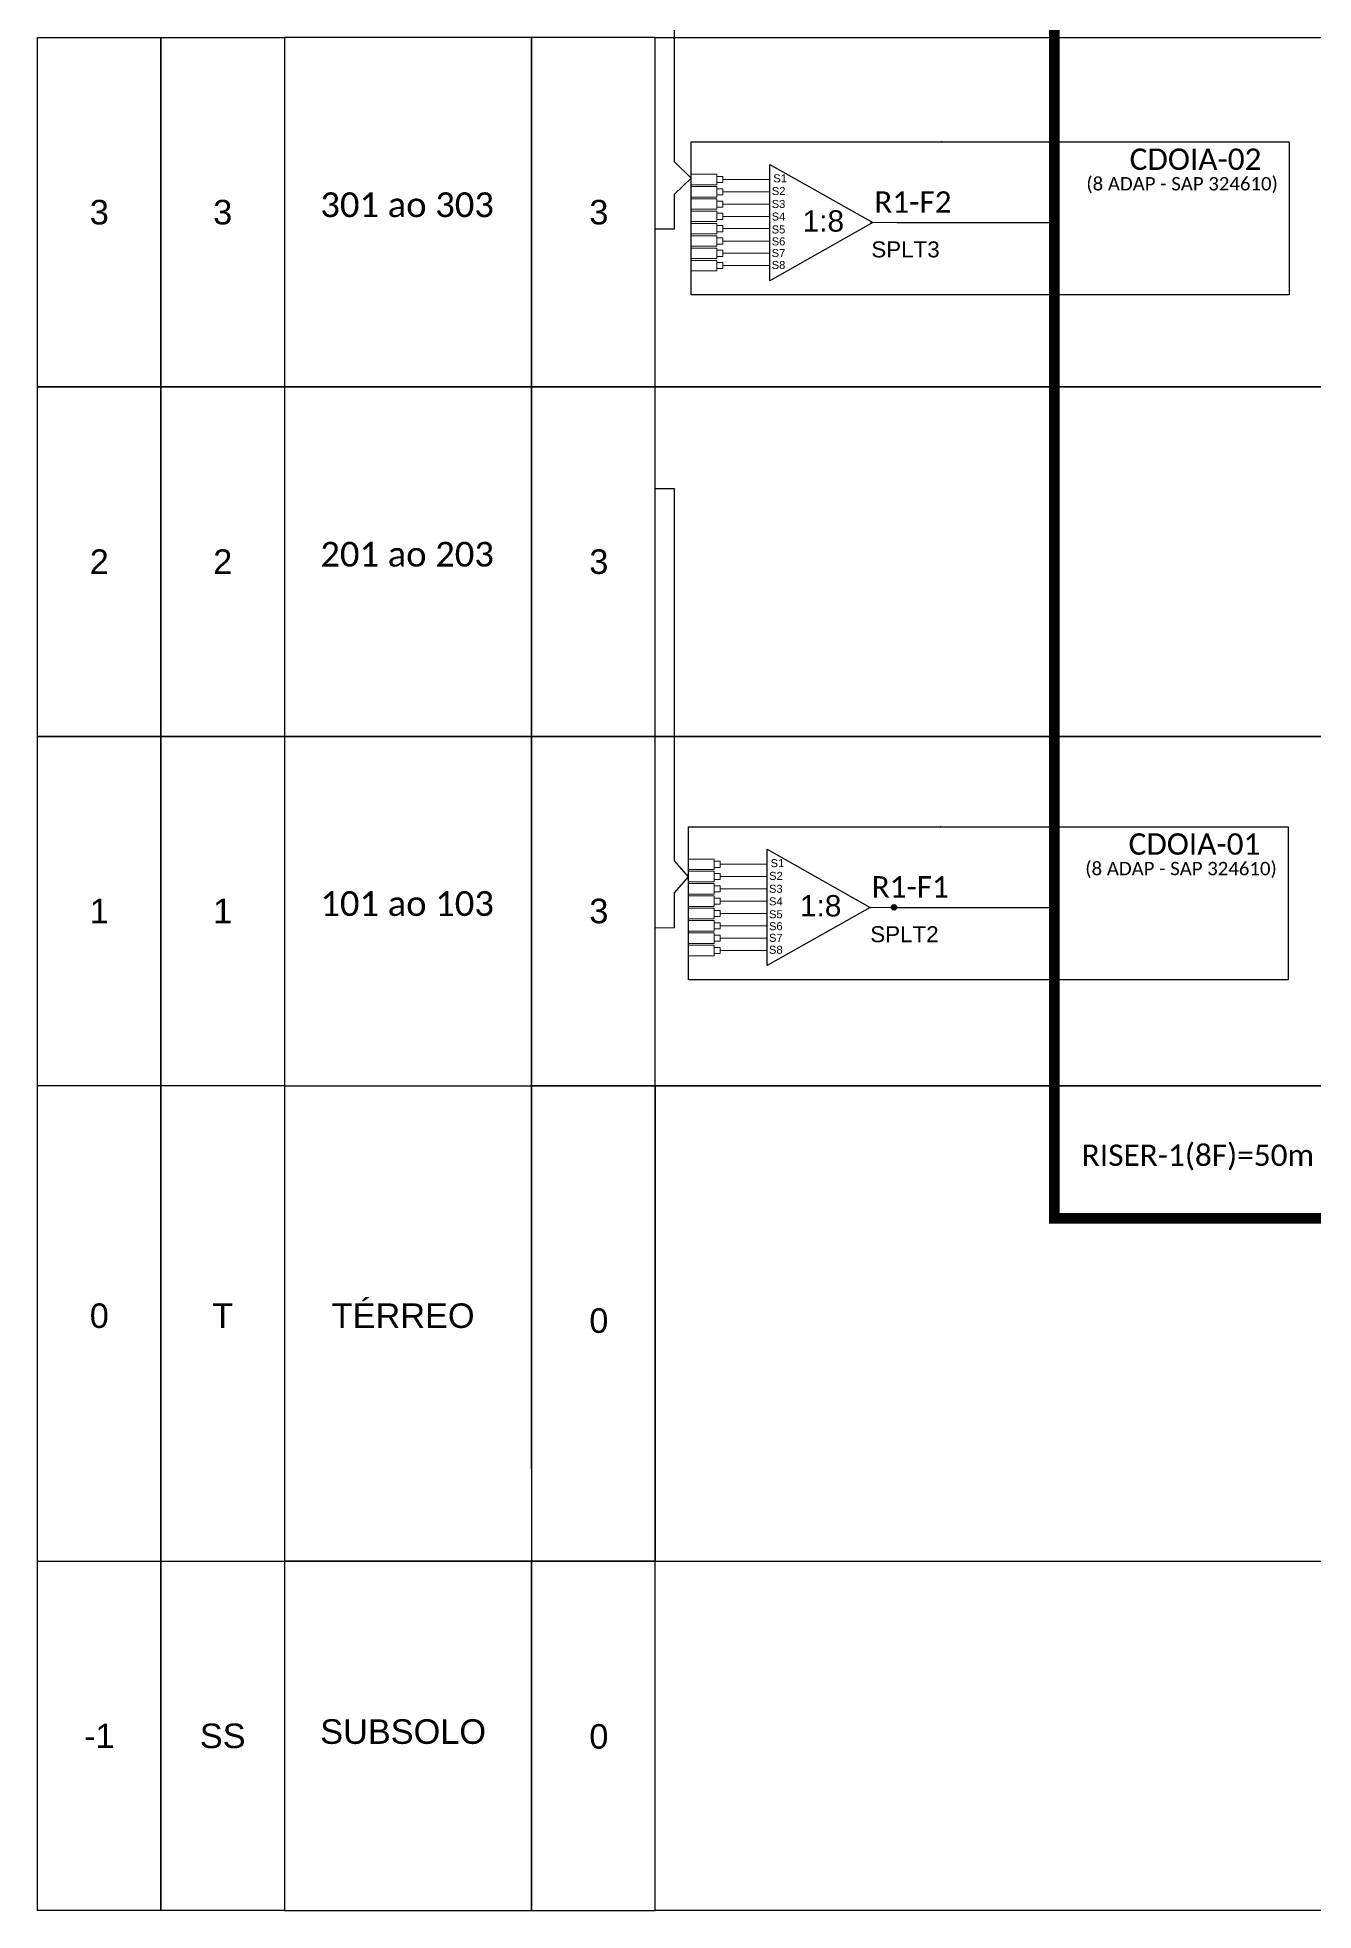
# Model space of a CAD drawing. Header units: inches. Extents: x 1064 to 5530, y 550 to 970.
# Drawn here: x 2677 to 2772.7, y 683 to 823.4 of the extents above; entities that cross this region are included whole.
import ezdxf
from ezdxf.enums import TextEntityAlignment as Align

# ---------------------------------------------------------------- set-up
doc = ezdxf.new("R2010")
doc.units = ezdxf.units.IN
doc.header["$MEASUREMENT"] = 0
doc.styles.add('ARIAL', font='arial.ttf')
doc.styles.add('WMF-Calibri0', font='calibri.ttf')

# ---------------------------------------------------------------- blocks, each defined once
blk = doc.blocks.new('SPLITTER_')
blk.add_point((0, 0))
at = {"style": 'ARIAL', "flags": 4}
blk.add_attdef('SPLT', (0, -3.26), '', height=1.5, dxfattribs=at)
blk = doc.blocks.new('SPLT_1-8_SC-APC_ESQ')
at = {"color": 3, "lineweight": 0}
for points in [[(2.41, -3.02), (0, -3.02)], [(2.41, -3.02), (2.41, -4)], [(2.41, -4), (0, -4)], [(2.41, -4.17), (0, -4.17)], [(2.41, -5.16), (0, -5.16)], [(2.41, -4.17), (2.41, -5.16)], [(2.99, -3.51), (7.37, -3.51)], [(7.37, -4.66), (2.99, -4.66)], [(2.41, -5.32), (0, -5.32)], [(2.41, -6.31), (0, -6.31)], [(2.41, -6.48), (0, -6.48)], [(2.41, -5.32), (2.41, -6.31)], [(2.41, -6.48), (2.41, -7.46)], [(7.37, -5.82), (2.99, -5.82)], [(7.37, -6.97), (2.99, -6.97)], [(2.41, -7.46), (0, -7.46)], [(2.41, -7.63), (0, -7.63)], [(2.41, -8.62), (0, -8.62)], [(2.41, -7.63), (2.41, -8.62)], [(7.37, -8.12), (2.99, -8.12)], [(2.41, -8.78), (0, -8.78)], [(2.41, -9.77), (0, -9.77)], [(2.41, -9.94), (0, -9.94)], [(2.41, -8.78), (2.41, -9.77)], [(2.41, -9.94), (2.41, -10.92)], [(7.37, -9.28), (2.99, -9.28)], [(7.37, -10.43), (2.99, -10.43)], [(2.41, -10.92), (0, -10.92)], [(2.41, -11.09), (0, -11.09)], [(2.41, -12.08), (0, -12.08)], [(2.41, -11.09), (2.41, -12.08)], [(7.37, -11.58), (2.99, -11.58)]]:
    blk.add_lwpolyline(points, dxfattribs=at)
for points in [[(2.99, -3.22), (2.41, -3.22), (2.41, -3.8), (2.99, -3.8)], [(2.99, -4.38), (2.41, -4.38), (2.41, -4.95), (2.99, -4.95)], [(2.99, -5.53), (2.41, -5.53), (2.41, -6.1), (2.99, -6.1)], [(2.99, -6.68), (2.41, -6.68), (2.41, -7.26), (2.99, -7.26)], [(2.99, -7.84), (2.41, -7.84), (2.41, -8.41), (2.99, -8.41)], [(2.99, -8.99), (2.41, -8.99), (2.41, -9.56), (2.99, -9.56)], [(2.99, -10.14), (2.41, -10.14), (2.41, -10.72), (2.99, -10.72)], [(2.99, -11.3), (2.41, -11.3), (2.41, -11.87), (2.99, -11.87)]]:
    blk.add_lwpolyline(points, close=True, dxfattribs=at)
at = {"color": 1}
blk.add_lwpolyline([(7.37, -2.1), (17.04, -7.55), (7.37, -13), (7.37, -2.1)], dxfattribs=at)
at = {"color": 1, "lineweight": 0}
blk.add_lwpolyline([(17.04, -7.55), (19.26, -7.55)], dxfattribs=at)
at = {"color": 1, "style": 'ARIAL'}
for s, height, p in [('S1', 0.75, (7.7, -3.78)), ('S2', 0.75, (7.56, -4.97)), ('S3', 0.75, (7.55, -6.18)), ('S4', 0.75, (7.55, -7.36)), ('1:8', 2, (10.45, -8.4)), ('S5', 0.75, (7.55, -8.57)), ('S6', 0.75, (7.55, -9.69)), ('S7', 0.75, (7.55, -10.78)), ('S8', 0.75, (7.55, -11.9))]:
    blk.add_text(s, height=height, dxfattribs=at).set_placement(p)
blk = doc.blocks.new('A$C415C251F')
at = {"color": 3}
blk.add_point((0, 0), dxfattribs=at)
blk = doc.blocks.new('LEG_CDOIA8_C-SPLT_ESQ')
at = {"color": 3, "extrusion": (0, 0, -1), "xscale": -1, "zscale": -1}
blk.add_blockref('A$C415C251F', (0, 0), dxfattribs=at)
at = {"color": 1, "style": 'WMF-Calibri0', "flags": 4}
blk.add_attdef('CDO', (21.44, -2.61), '', height=2, dxfattribs=at)
blk.add_attdef('MODELO', text='', height=1.5, dxfattribs=at).set_placement((22.54, -4.54), align=Align.CENTER)
at = {"style": 'ARIAL', "flags": 4}
blk.add_attdef('SPLITAGEM', text='', height=1.5, dxfattribs=at).set_placement((18.61, -12.59), align=Align.CENTER)

msp = doc.modelspace()

# ---------------------------------------------------------------- hatches: boundary and pattern name
h = msp.add_hatch(color=3)
h.dxf.hatch_style = 1
edge = h.paths.add_edge_path()
edge.add_arc((2741.23, 758.2), 0.205, 0, 360)

# ---------------------------------------------------------------- linework, layer by layer
for p, q in [((2677.04, 718.63), (2677.04, 744.83)), ((2686.29, 718.63), (2686.29, 744.83)), ((2686.29, 744.83), (2686.29, 718.63)), ((2695.55, 744.83), (2695.55, 718.63)), ((2695.55, 744.83), (2695.55, 718.63)), ((2714.07, 718.63), (2714.07, 744.83)), ((2723.33, 744.83), (2714.07, 744.83)), ((2714.07, 744.83), (2714.07, 718.63)), ((2723.33, 744.83), (2900.84, 744.83)), ((2723.33, 718.63), (2723.33, 744.83)), ((2723.33, 718.63), (2723.33, 744.83)), ((2677.04, 709.19), (2677.04, 742.3)), ((2686.29, 709.19), (2686.29, 742.3)), ((2686.29, 742.3), (2686.29, 709.19)), ((2695.55, 742.3), (2695.55, 709.18)), ((2695.55, 742.3), (2695.55, 716.11)), ((2714.07, 716.11), (2714.07, 742.3)), ((2714.07, 742.3), (2714.07, 709.18)), ((2723.33, 716.11), (2723.33, 742.3)), ((2723.33, 709.18), (2723.33, 742.3)), ((2695.55, 725.35), (2695.55, 725.35)), ((2714.07, 725.35), (2714.07, 725.35)), ((2723.33, 716.11), (2723.33, 716.11))]:
    msp.add_line(p, q)
at = {"color": 5, "const_width": 0.8}
for points in [[(2753.25, 736.86), (2753.25, 888.23)], [(2832.89, 731.08), (2832.89, 734.87), (2753.24, 734.88), (2753.24, 746.99)]]:
    msp.add_lwpolyline(points, dxfattribs=at)
at = {"color": 3}
for points in [[(2724.77, 820.93), (2724.77, 841.03)], [(2724.77, 811.08), (2724.77, 811.68), (2726.02, 812.88), (2724.77, 814.09), (2724.77, 820.93)], [(2723.33, 809.06), (2724.77, 809.07), (2724.77, 811.08)], [(2724.77, 788.64), (2724.77, 789.59), (2723.33, 789.59)], [(2724.77, 768.54), (2724.77, 788.64)], [(2724.77, 758.69), (2724.77, 759.29), (2725.82, 760.49), (2724.77, 761.7), (2724.77, 768.54)], [(2723.33, 756.67), (2724.77, 756.68), (2724.77, 758.69)]]:
    msp.add_lwpolyline(points, dxfattribs=at)
for points in [[(2677.04, 823.41), (2686.29, 823.41), (2686.29, 797.22), (2677.04, 797.22)], [(2686.29, 823.41), (2695.55, 823.41), (2695.55, 797.22), (2686.29, 797.22)], [(2714.07, 823.41), (2695.55, 823.41), (2695.55, 797.22), (2714.07, 797.22)], [(2723.33, 823.41), (2714.07, 823.41), (2714.07, 797.22), (2723.33, 797.22)], [(2723.33, 823.41), (2900.84, 823.41), (2900.84, 797.22), (2723.33, 797.22)], [(2677.04, 797.22), (2686.29, 797.22), (2686.29, 771.02), (2677.04, 771.02)], [(2686.29, 797.22), (2695.55, 797.22), (2695.55, 771.02), (2686.29, 771.02)], [(2714.07, 797.22), (2695.55, 797.22), (2695.55, 771.02), (2714.07, 771.02)], [(2723.33, 797.22), (2714.07, 797.22), (2714.07, 771.02), (2723.33, 771.02)], [(2723.33, 797.22), (2900.84, 797.22), (2900.84, 771.02), (2723.33, 771.02)], [(2677.04, 771.02), (2686.29, 771.02), (2686.29, 744.83), (2677.04, 744.83)], [(2686.29, 771.02), (2695.55, 771.02), (2695.55, 744.83), (2686.29, 744.83)], [(2714.07, 771.02), (2695.55, 771.02), (2695.55, 744.83), (2714.07, 744.83)], [(2723.33, 771.02), (2714.07, 771.02), (2714.07, 744.83), (2723.33, 744.83)], [(2723.33, 771.02), (2900.84, 771.02), (2900.84, 744.83), (2723.33, 744.83)], [(2677.04, 709.19), (2686.29, 709.19), (2686.29, 682.99), (2677.04, 682.99)], [(2686.29, 709.19), (2695.55, 709.19), (2695.55, 682.99), (2686.29, 682.99)], [(2714.07, 709.19), (2695.55, 709.19), (2695.55, 682.99), (2714.07, 682.99)], [(2723.33, 709.19), (2714.07, 709.19), (2714.07, 682.99), (2723.33, 682.99)], [(2723.33, 709.19), (2900.84, 709.19), (2900.84, 682.99), (2723.33, 682.99)]]:
    msp.add_lwpolyline(points, close=True)
at = {"color": 1}
for points in [[(2726.02, 815.58), (2770.85, 815.58), (2770.85, 804.12), (2726.02, 804.12)], [(2725.82, 764.24), (2770.77, 764.24), (2770.77, 752.78), (2725.82, 752.78)]]:
    msp.add_lwpolyline(points, close=True, dxfattribs=at)
at = {"color": 5}
for points in [[(2741.43, 809.54), (2753.25, 809.54)], [(2741.23, 758.2), (2753.17, 758.2)]]:
    msp.add_lwpolyline(points, dxfattribs=at)
for points in [[(2723.33, 744.83), (2723.33, 709.18)], [(2677.04, 709.19), (2928.61, 709.13)]]:
    msp.add_lwpolyline(points)
at = {"color": 3}
msp.add_circle((2741.23, 758.2), 0.205, dxfattribs=at)

# ---------------------------------------------------------------- block references
ref = msp.add_blockref('LEG_CDOIA8_C-SPLT_ESQ', (2744.78, 815.58), dxfattribs=dict(at, xscale=0.8000000000001819, yscale=0.8000000000001819, zscale=0.8))
ref.add_attrib('CDO', 'CDOIA-02', (2758.89, 813.49), dxfattribs={"color": 1, "height": 1.6, "style": 'WMF-Calibri0'})
ref.add_attrib('MODELO', '(8 ADAP - SAP 324610)', dxfattribs={"color": 1, "height": 1, "style": 'WMF-Calibri0'}).set_placement((2762.82, 811.95), align=Align.CENTER)
at = {"xscale": 0.8000000000001819, "yscale": 0.8000000000001819, "zscale": 0.8}
for p in [(2726.02, 815.58), (2725.82, 764.24)]:
    msp.add_blockref('SPLT_1-8_SC-APC_ESQ', p, dxfattribs=at)
ref = msp.add_blockref('SPLITTER_', (2739.53, 809.54), dxfattribs=dict(xscale=0.8000000000001819, yscale=0.8000000000001819, zscale=0.8))
ref.add_attrib('SPLT', 'SPLT3', (2739.53, 806.93), dxfattribs={"height": 1.2, "style": 'ARIAL'})
at = {"color": 3}
ref = msp.add_blockref('LEG_CDOIA8_C-SPLT_ESQ', (2744.71, 764.24), dxfattribs=dict(at, xscale=0.8000000000001819, yscale=0.8000000000001819, zscale=0.8))
ref.add_attrib('CDO', 'CDOIA-01', (2758.81, 762.15), dxfattribs={"color": 1, "height": 1.6, "style": 'WMF-Calibri0'})
ref.add_attrib('MODELO', '(8 ADAP - SAP 324610)', dxfattribs={"color": 1, "height": 1, "style": 'WMF-Calibri0'}).set_placement((2762.74, 760.61), align=Align.CENTER)
ref = msp.add_blockref('SPLITTER_', (2739.45, 758.2), dxfattribs=dict(xscale=0.8000000000001819, yscale=0.8000000000001819, zscale=0.8))
ref.add_attrib('SPLT', 'SPLT2', (2739.45, 755.59), dxfattribs={"height": 1.2, "style": 'ARIAL'})

# ---------------------------------------------------------------- texts
at = {"style": 'WMF-Calibri0'}
for s, p in [('301 ao 303', (2698.24, 809.95)), ('201 ao 203', (2698.24, 783.75)), ('101 ao 103', (2698.24, 757.56))]:
    msp.add_text(s, height=1.854, dxfattribs=at).set_placement(p)
at = {"color": 5, "style": 'WMF-Calibri0'}
for s, p in [('R1-F2', (2739.75, 810.28)), ('R1-F1', (2739.55, 758.94)), ('RISER-1(8F)=50m', (2755.3, 738.82))]:
    msp.add_text(s, height=1.6, dxfattribs=at).set_placement(p)
at = {"style": 'ARIAL', "flags": 12}
for tag, p in [('3', (2681.67, 810.32)), ('3', (2690.92, 810.32)), ('3', (2719.11, 810.32)), ('2', (2681.67, 784.12)), ('2', (2690.92, 784.12)), ('3', (2719.11, 784.12)), ('1', (2681.67, 757.93)), ('1', (2690.92, 757.93)), ('3', (2719.11, 757.93)), ('TÉRREO', (2704.44, 727.59)), ('0', (2681.67, 727.59)), ('T', (2690.92, 727.59)), ('0', (2719.11, 727.22)), ('-1', (2681.67, 696.09)), ('SS', (2690.92, 696.09)), ('SUBSOLO', (2704.44, 696.41)), ('0', (2719.11, 696.05))]:
    msp.add_attdef(tag, text='XX', height=1.84, dxfattribs=at).set_placement(p, align=Align.MIDDLE_CENTER)

doc.saveas('drawing.dxf')
